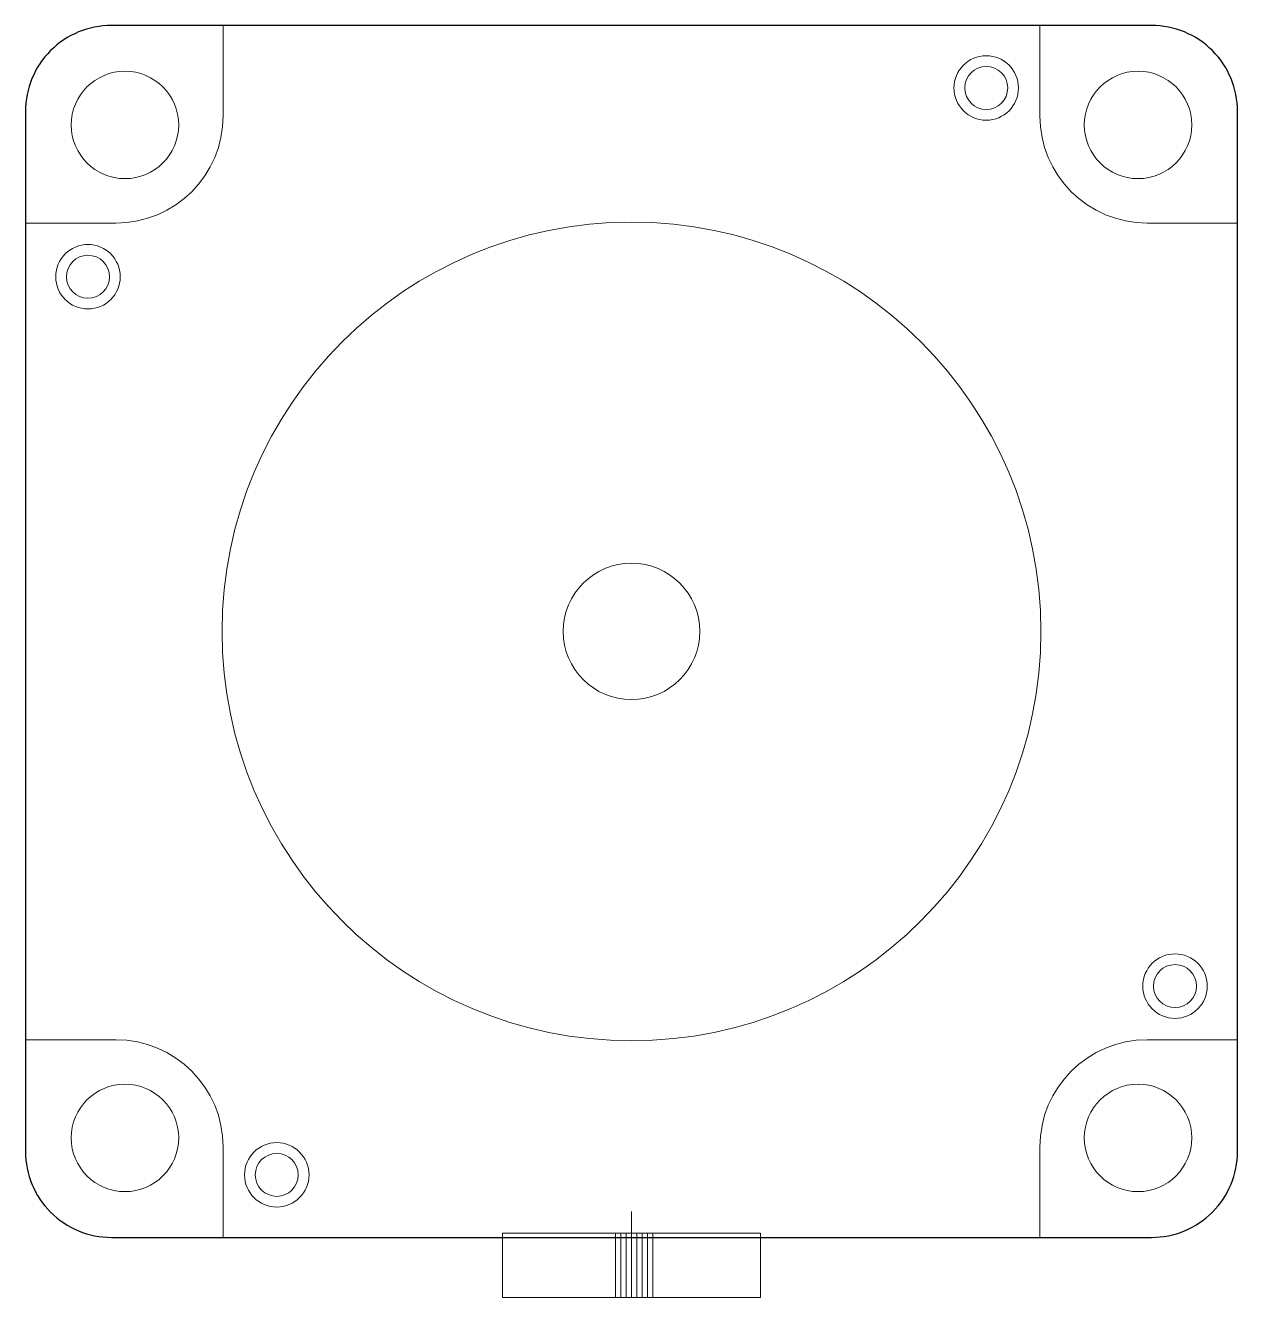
# Model space of a CAD drawing. Header units: millimetres. Extents: x -76 to 528, y -3 to 636.
# Drawn here: x 471.8 to 528.2, y 576.5 to 635.7 of the extents above; entities that cross this region are included whole.
import ezdxf

# ---------------------------------------------------------------- set-up
doc = ezdxf.new("R2010")
doc.units = ezdxf.units.MM
doc.layers.add('Hulplijn', color=3, linetype='Continuous')
doc.layers.add('Text', color=7, linetype='Continuous')
for name, color, linetype, lineweight in [('Inner', 8, 'Continuous', 9), ('Main', 7, 'Continuous', 20), ('Screw Inner', 8, 'Continuous', 9)]:
    doc.layers.add(name, color=color, linetype=linetype, lineweight=lineweight)

# ---------------------------------------------------------------- blocks, each defined once
blk = doc.blocks.new('NEMA 23 STEPPER TV')
at = {"layer": 'Hulplijn', "linetype": 'Continuous', "lineweight": 0}
blk.add_line((0, -28.2), (0, -27), dxfattribs=at)
at = {"layer": 'Inner'}
for p, q in [((-19, 24), (-19, 28.2)), ((19, 24), (19, 28.2)), ((-24, 19), (-28.2, 19)), ((24, 19), (28.2, 19)), ((-24, -19), (-28.2, -19)), ((24, -19), (28.2, -19)), ((-19, -24), (-19, -28.2)), ((19, -24), (19, -28.2))]:
    blk.add_line(p, q, dxfattribs=at)
for centre, start, end in [((-24, 24), 270, 0), ((24, 24), 180, 270), ((-24, -24), 0, 90), ((24, -24), 90, 180)]:
    blk.add_arc(centre, 5, start, end, dxfattribs=at)
at = {"layer": 'Main'}
for p, q in [((-0.75, -31), (-0.75, -28)), ((-0.5, -31), (-0.5, -28)), ((-0.25, -31), (-0.25, -28)), ((0, -31), (0, -28)), ((0.25, -31), (0.25, -28)), ((0.5, -31), (0.5, -28)), ((0.75, -31), (0.75, -28)), ((1, -31), (1, -28))]:
    blk.add_line(p, q, dxfattribs=at)
blk.add_lwpolyline([(-6, -28), (6, -28), (6, -31), (-6, -31)], close=True, dxfattribs=at)
for centre, radius in [((-23.57, 23.57), 2.5), ((23.57, 23.57), 2.5), ((0, 0), 19.05), ((0, 0), 3.175), ((-23.57, -23.57), 2.5), ((23.57, -23.57), 2.5)]:
    blk.add_circle(centre, radius, dxfattribs=at)
at = {"layer": 'Screw Inner'}
for centre, radius in [((16.506, 25.29), 1.5), ((16.506, 25.29), 1), ((-25.29, 16.506), 1.5), ((-25.29, 16.506), 1), ((25.29, -16.506), 1.5), ((25.29, -16.506), 1), ((-16.506, -25.29), 1.5), ((-16.506, -25.29), 1)]:
    blk.add_circle(centre, radius, dxfattribs=at)
at = {"layer": 'Text'}
blk.add_lwpolyline([(-24.2, -28.2), (24.2, -28.2, 0.414214), (28.2, -24.2), (28.2, 24.2, 0.414214), (24.2, 28.2), (-24.2, 28.2, 0.414214), (-28.2, 24.2), (-28.2, -24.2, 0.414214)], format="xyb", close=True, dxfattribs=at)

msp = doc.modelspace()

# ---------------------------------------------------------------- block references
at = {"layer": 'Main'}
msp.add_blockref('NEMA 23 STEPPER TV', (500, 607.5), dxfattribs=at)

doc.saveas('drawing.dxf')
